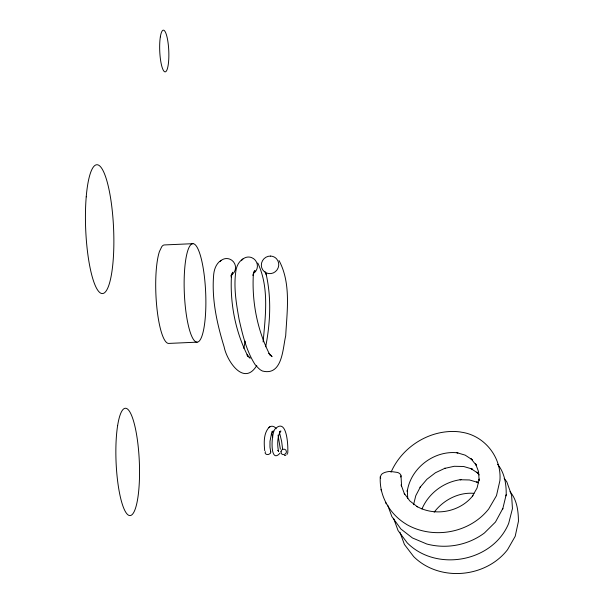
<?xml version="1.0" encoding="UTF-8"?>
<svg xmlns="http://www.w3.org/2000/svg" width="604" height="604" viewBox="0 0 604 604"><rect width="100%" height="100%" fill="white"/><g stroke="black" fill="none" stroke-linecap="round" stroke-linejoin="round"><path stroke-width="0.91" d="M245.201 341.184L243.789 348.349M263.11 341.962C265.435 316.043 269.376 287.225 257.757 262.974M391.037 472.252C402.385 446.069 431.415 428.402 459.984 431.913L461.192 432.162C484.4 435.265 501.984 457.402 499.893 480.693L496.488 495.65L488.734 508.93C469.799 533.038 433.446 539.712 406.9 524.627L406.182 524.151C389.89 514.359 379.131 496.043 380.278 476.866L381.486 474.344L383.057 473.242A10.162 4.734 -3.1 0 1 390.282 471.422L397.711 472.471A10.759 5.006 -3.1 0 1 401.011 475.771L401.569 486.031L401.124 484.816L404.695 494.578L404.265 493.423L409.837 500.942L417.462 506.847L416.745 506.371C434.978 516.73 459.946 512.147 472.955 495.59L472.336 496.322L477.047 488.047L479.229 479.04L479.123 480.354L478.572 471.686L475.582 463.781L476.224 465.231L471.067 458.798L472.26 459.803L465.186 455.144L456.7 452.63L457.915 452.879C434.404 449.912 410.607 468.024 407.239 491.482L407.3 490.289L407.745 498.36M400.754 477.054L401.011 475.771M265.669 346.824C270.381 322.657 271.573 297.138 265.873 273.046L266.5 274.941L264.945 271.589M387.715 505.216L391.875 516.594L400.913 529.021L412.449 537.96L426.854 544.03C446.552 549.247 468.092 545.216 484.423 532.985L495.476 522.03L502.868 508.394M505.895 495.899L506.205 494.616C506.356 484.053 504.566 472.585 497.553 464.272M502.604 509.504L506.205 494.616M413.544 504.702L415.794 495.665L420.407 486.884L420.044 487.353L426.937 479.259L435.469 472.736L445.088 468.206L444.536 468.432L454.223 466.288L463.683 466.499L472.298 469.059L470.931 468.583L477.96 473.211L476.896 472.079L479.183 474.933M287.723 453.143C288.327 446.469 287.051 417.032 275.182 428.885C271.249 432.275 269.339 465.163 280.067 453.113M231.725 274.208L232.691 272.215L231.181 277.025L231.513 275.062C229.807 302.846 235.311 331.762 248.093 356.556L247.013 354.82L250.184 358.172L248.508 356.685M253.604 272.683L254.578 270.69L253.061 275.5L253.393 273.536C251.687 301.321 257.191 330.245 269.98 355.031L268.893 353.295L272.064 356.647L270.388 355.167M421.969 508.983C428.614 493.151 444.046 481.75 461.033 479.614L460.089 479.75L469.489 479.961L478.043 482.498L476.737 481.871L478.3 482.898M286.953 454.45L287.368 453.755M256.783 365.495C243.85 386.862 226.81 360.807 224.129 346.877C216.919 323.434 211.415 298.686 213.741 274.042C214.428 267.95 217.078 261.917 222.989 259.343A8.947 8.698 53.3 0 1 229.679 259.101L231.725 260.173A8.894 8.637 53.3 0 1 232.563 274.11M434.17 512.215C443.313 500.052 458.617 492.034 473.981 493.355M269.225 427.217C263.404 433.211 263.94 442.974 264.718 450.735M254.45 272.585A8.894 8.637 53.3 0 0 253.597 258.655L251.558 257.576A8.947 8.698 53.3 0 0 244.869 257.825C239.728 260.196 236.768 265.028 235.953 270.547C233.431 286.855 236.232 303.389 239.108 319.463C242.657 335.009 246.409 350.984 255.092 364.589C257.87 367.391 260.445 371.369 264.831 371.505C282.755 373.959 282.883 347.149 285.692 335.915C286.991 311.166 291.256 283.344 279.063 260.611M230.826 275.432L232.578 274.125M269.792 426.862C271.898 425.397 275.039 426.59 276.149 428.764M268.659 427.579L270.381 426.484M272.11 431.709L273.378 431.12L271.943 432.034L272.94 431.173L271.332 434.019L271.506 433.589L269.996 441.282L269.973 447.149L270.796 452.283L270.418 453.31L268.712 454.389A2.945 2.099 -12 0 1 265.994 454.125L265.262 453.302A2.665 1.895 -12 0 1 265.534 451.769M285.805 455.333L284.401 455.514M192.933 243.676L164.492 244.937A49.286 10.668 87.5 0 0 161.797 246.621L159.426 251.543A49.286 10.668 87.5 0 0 156.798 306.945A49.286 10.668 87.5 0 0 168.659 343.419L197.108 342.158A49.286 10.668 87.5 0 0 203.223 268.274A49.286 10.668 87.5 0 0 184.733 268.312A49.286 10.668 87.5 0 0 197.108 342.158M279.788 431.415L280.958 431.037L279.765 432.275L280.052 431.769C277.289 437.892 277.191 445.027 278.58 451.52L278.165 450.599M277.976 450.569L278.535 451.007L278.014 450.38M504.159 478.436L506.801 481.803L511.596 495.272L512.449 508.591L508.681 523.396C492.811 562.03 436.428 572.275 407.239 542.86L398.066 530.561L393.589 518.3M510.002 491.694C516.949 499.719 518.36 511.037 518.451 521.267L515.204 536.284L507.541 549.685C485.616 578.028 439.357 582.075 413.687 556.624L404.416 544.468L399.946 532.237M270.411 451.331L270.698 451.784M380.973 489.534L381.418 490.758M385.76 502.649L386.183 503.804M279.486 432.517L281.63 441.358L282.649 449.353M271.634 433.098L272.766 437.288M278.051 435.122L280.362 449.157M380.731 478.111A10.759 5.006 -3.1 0 1 380.278 476.866M241.441 260.717A8.894 8.637 53.3 0 1 242.951 259.025M220.015 261.63A8.894 8.637 53.3 0 1 221.072 260.55M255.492 270.932A8.894 8.63 -54.3 0 1 254.027 272.721M280.988 451.475L281.381 453.521A2.665 2.552 -40 0 0 283.812 454.593L285.156 454.049A2.945 2.831 -40 0 0 286.372 451.498C286.281 448.289 281.351 448.478 280.988 451.475M270.464 256.081L268.191 256.33A8.894 8.63 -54.3 0 0 261.721 267.7A8.894 8.63 -54.3 0 0 273.333 272.91A8.894 8.63 -54.3 0 0 277.81 260.641L276.519 258.784A8.947 8.682 -54.3 0 0 270.464 256.081M86.221 196.866A64.469 13.952 87.5 0 0 102.37 293.567A64.469 13.952 87.5 0 0 110.419 197.04A64.469 13.952 87.5 0 0 86.221 196.866M160.347 36.874A20.868 4.515 87.5 0 0 164.122 71.37A20.868 4.515 87.5 0 0 168.32 44.862A20.868 4.515 87.5 0 0 160.347 36.874M117.637 425.548A53.688 11.619 87.5 0 0 127.353 514.291A53.688 11.619 87.5 0 0 138.157 446.092A53.688 11.619 87.5 0 0 117.637 425.548"/></g></svg>
